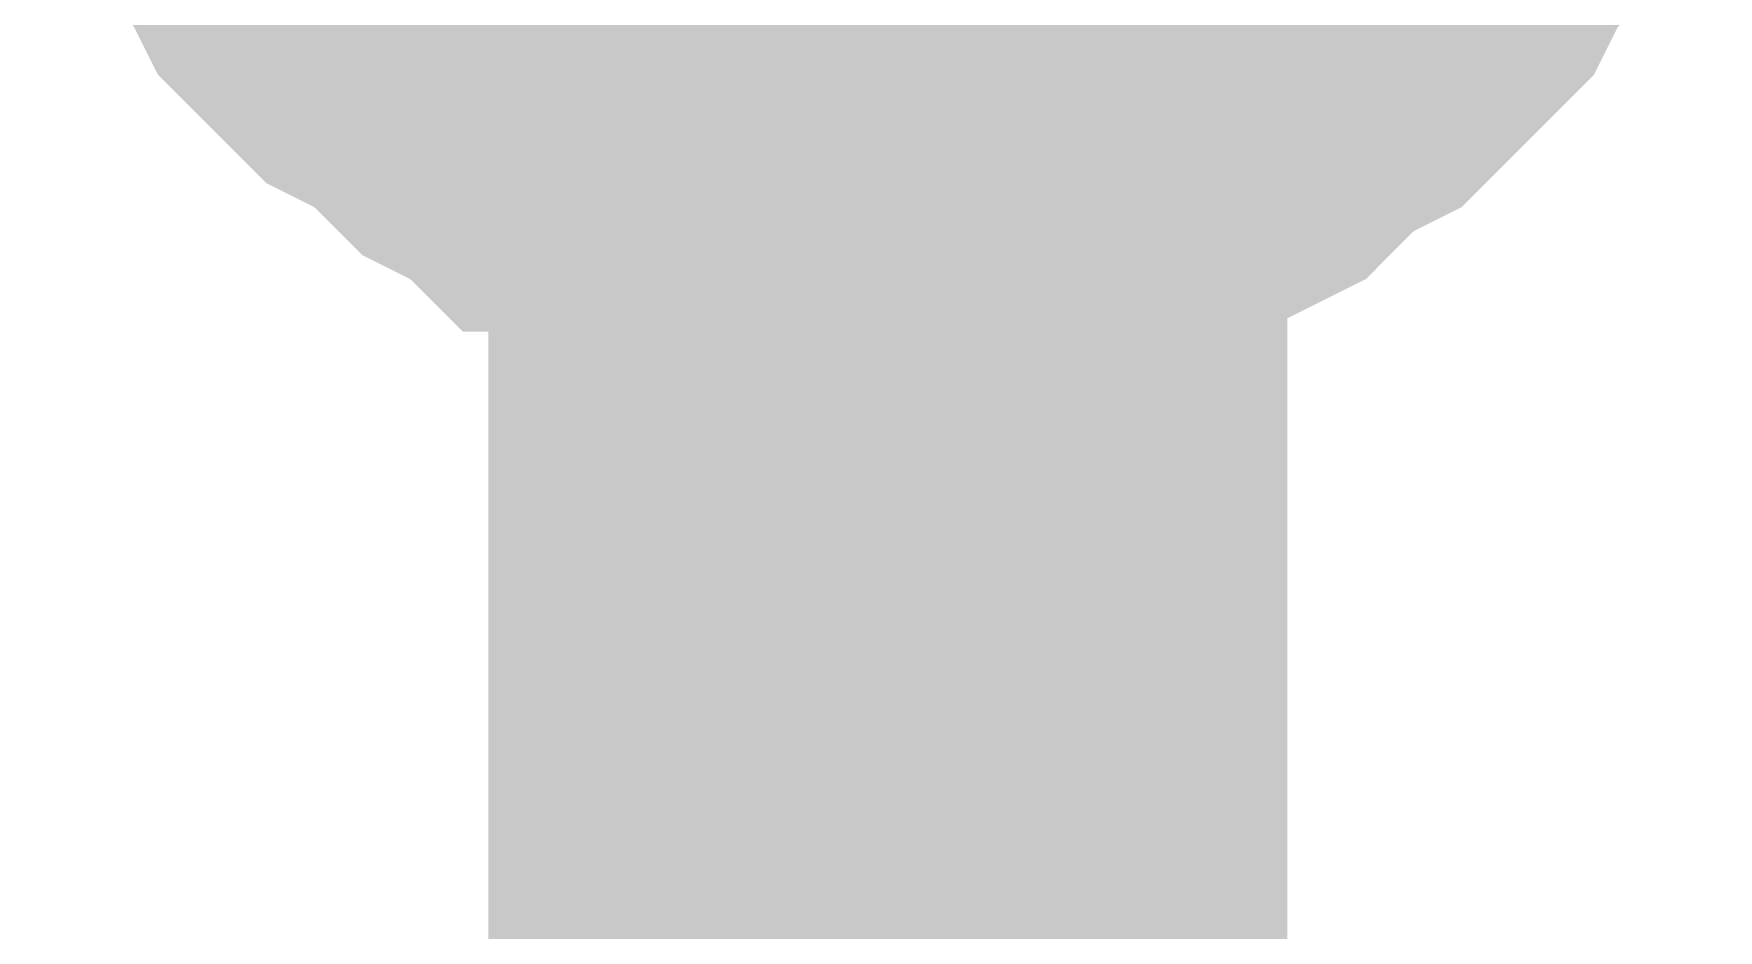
# Model space of a CAD drawing. Header units: inches. Extents: x 0 to 841, y 0 to 594.
# Drawn here: x 381.723 to 383.303, y 61.074 to 61.915 of the extents above; entities that cross this region are included whole.
import ezdxf

# ---------------------------------------------------------------- set-up
doc = ezdxf.new("R2010")
doc.units = ezdxf.units.IN
doc.layers.add('Sheet', color=255, linetype='Continuous')

msp = doc.modelspace()

# ---------------------------------------------------------------- linework, layer by layer
at = {"layer": 'Sheet'}
for points in [[(382.5238, 59.9884, 0.7493, 0.7493, 0), (382.5238, 62.4814, 0.7493, 0.7493, 0)], [(382.5238, 61.7178, 0.2997, 0.2997, 0), (382.4789, 61.7178, 0.2997, 0.2997, 0), (382.434, 61.7178, 0.2997, 0.2997, 0), (382.4116, 61.7178, 0.2997, 0.2997, 0), (382.3666, 61.7402, 0.2997, 0.2997, 0), (382.3217, 61.7402, 0.2997, 0.2997, 0), (382.2993, 61.7627, 0.2997, 0.2997, 0), (382.2544, 61.7627, 0.2997, 0.2997, 0), (382.2319, 61.7852, 0.2997, 0.2997, 0), (382.187, 61.7852, 0.2997, 0.2997, 0), (382.1645, 61.8076, 0.2997, 0.2997, 0), (382.1196, 61.8301, 0.2997, 0.2997, 0), (382.0971, 61.8525, 0.2997, 0.2997, 0), (382.0747, 61.875, 0.2997, 0.2997, 0), (382.0298, 61.8975, 0.2997, 0.2997, 0), (382.0073, 61.9199, 0.2997, 0.2997, 0), (381.9849, 61.9424, 0.2997, 0.2997, 0), (381.9624, 61.9648, 0.2997, 0.2997, 0), (381.9399, 62.0098, 0.2997, 0.2997, 0), (381.9175, 62.0322, 0.2997, 0.2997, 0), (381.895, 62.0547, 0.2997, 0.2997, 0), (381.8726, 62.0996, 0.2997, 0.2997, 0)], [(382.5238, 61.7178, 0.2997, 0.2997, 0), (382.4789, 61.7178, 0.2997, 0.2997, 0), (382.434, 61.7178, 0.2997, 0.2997, 0), (382.4116, 61.7178, 0.2997, 0.2997, 0), (382.3666, 61.7402, 0.2997, 0.2997, 0), (382.3217, 61.7402, 0.2997, 0.2997, 0), (382.2993, 61.7627, 0.2997, 0.2997, 0), (382.2544, 61.7627, 0.2997, 0.2997, 0), (382.2319, 61.7852, 0.2997, 0.2997, 0), (382.187, 61.7852, 0.2997, 0.2997, 0), (382.1645, 61.8076, 0.2997, 0.2997, 0), (382.1196, 61.8301, 0.2997, 0.2997, 0), (382.0971, 61.8525, 0.2997, 0.2997, 0), (382.0747, 61.875, 0.2997, 0.2997, 0), (382.0298, 61.8975, 0.2997, 0.2997, 0), (382.0073, 61.9199, 0.2997, 0.2997, 0), (381.9849, 61.9424, 0.2997, 0.2997, 0), (381.9624, 61.9648, 0.2997, 0.2997, 0), (381.9399, 62.0098, 0.2997, 0.2997, 0), (381.9175, 62.0322, 0.2997, 0.2997, 0), (381.895, 62.0547, 0.2997, 0.2997, 0), (381.8726, 62.0996, 0.2997, 0.2997, 0)], [(383.1527, 62.0996, 0.2997, 0.2997, 0), (383.1302, 62.0547, 0.2997, 0.2997, 0), (383.1077, 62.0322, 0.2997, 0.2997, 0), (383.0853, 62.0098, 0.2997, 0.2997, 0), (383.0628, 61.9648, 0.2997, 0.2997, 0), (383.0404, 61.9424, 0.2997, 0.2997, 0), (383.0179, 61.9199, 0.2997, 0.2997, 0), (382.9955, 61.8975, 0.2997, 0.2997, 0), (382.973, 61.875, 0.2997, 0.2997, 0), (382.9281, 61.8525, 0.2997, 0.2997, 0), (382.9056, 61.8301, 0.2997, 0.2997, 0), (382.8832, 61.8076, 0.2997, 0.2997, 0), (382.8383, 61.7852, 0.2997, 0.2997, 0), (382.8158, 61.7852, 0.2997, 0.2997, 0), (382.7709, 61.7627, 0.2997, 0.2997, 0), (382.7484, 61.7627, 0.2997, 0.2997, 0), (382.7035, 61.7402, 0.2997, 0.2997, 0), (382.6811, 61.7402, 0.2997, 0.2997, 0), (382.6361, 61.7178, 0.2997, 0.2997, 0), (382.5912, 61.7178, 0.2997, 0.2997, 0), (382.5688, 61.7178, 0.2997, 0.2997, 0), (382.5238, 61.7178, 0.2997, 0.2997, 0)], [(383.1527, 62.0996, 0.2997, 0.2997, 0), (383.1302, 62.0547, 0.2997, 0.2997, 0), (383.1077, 62.0322, 0.2997, 0.2997, 0), (383.0853, 62.0098, 0.2997, 0.2997, 0), (383.0628, 61.9648, 0.2997, 0.2997, 0), (383.0404, 61.9424, 0.2997, 0.2997, 0), (383.0179, 61.9199, 0.2997, 0.2997, 0), (382.9955, 61.8975, 0.2997, 0.2997, 0), (382.973, 61.875, 0.2997, 0.2997, 0), (382.9281, 61.8525, 0.2997, 0.2997, 0), (382.9056, 61.8301, 0.2997, 0.2997, 0), (382.8832, 61.8076, 0.2997, 0.2997, 0), (382.8383, 61.7852, 0.2997, 0.2997, 0), (382.8158, 61.7852, 0.2997, 0.2997, 0), (382.7709, 61.7627, 0.2997, 0.2997, 0), (382.7484, 61.7627, 0.2997, 0.2997, 0), (382.7035, 61.7402, 0.2997, 0.2997, 0), (382.6811, 61.7402, 0.2997, 0.2997, 0), (382.6361, 61.7178, 0.2997, 0.2997, 0), (382.5912, 61.7178, 0.2997, 0.2997, 0), (382.5688, 61.7178, 0.2997, 0.2997, 0), (382.5238, 61.7178, 0.2997, 0.2997, 0)], [(382.5238, 61.9873, 0.2997, 0.2997, 0), (382.5014, 61.9873, 0.2997, 0.2997, 0), (382.4789, 61.9873, 0.2997, 0.2997, 0), (382.434, 61.9873, 0.2997, 0.2997, 0), (382.4116, 61.9873, 0.2997, 0.2997, 0), (382.3891, 62.0098, 0.2997, 0.2997, 0), (382.3666, 62.0098, 0.2997, 0.2997, 0), (382.3442, 62.0098, 0.2997, 0.2997, 0), (382.3217, 62.0322, 0.2997, 0.2997, 0), (382.2993, 62.0322, 0.2997, 0.2997, 0), (382.2768, 62.0547, 0.2997, 0.2997, 0), (382.2544, 62.0547, 0.2997, 0.2997, 0), (382.2319, 62.0771, 0.2997, 0.2997, 0)], [(382.5238, 61.9873, 0.2997, 0.2997, 0), (382.5014, 61.9873, 0.2997, 0.2997, 0), (382.4789, 61.9873, 0.2997, 0.2997, 0), (382.434, 61.9873, 0.2997, 0.2997, 0), (382.4116, 61.9873, 0.2997, 0.2997, 0), (382.3891, 62.0098, 0.2997, 0.2997, 0), (382.3666, 62.0098, 0.2997, 0.2997, 0), (382.3442, 62.0098, 0.2997, 0.2997, 0), (382.3217, 62.0322, 0.2997, 0.2997, 0), (382.2993, 62.0322, 0.2997, 0.2997, 0), (382.2768, 62.0547, 0.2997, 0.2997, 0), (382.2544, 62.0547, 0.2997, 0.2997, 0), (382.2319, 62.0771, 0.2997, 0.2997, 0)], [(382.7933, 62.0771, 0.2997, 0.2997, 0), (382.7709, 62.0547, 0.2997, 0.2997, 0), (382.7484, 62.0547, 0.2997, 0.2997, 0), (382.726, 62.0322, 0.2997, 0.2997, 0), (382.726, 62.0322, 0.2997, 0.2997, 0), (382.7035, 62.0098, 0.2997, 0.2997, 0), (382.6586, 62.0098, 0.2997, 0.2997, 0), (382.6361, 62.0098, 0.2997, 0.2997, 0), (382.6137, 61.9873, 0.2997, 0.2997, 0), (382.5912, 61.9873, 0.2997, 0.2997, 0), (382.5688, 61.9873, 0.2997, 0.2997, 0), (382.5463, 61.9873, 0.2997, 0.2997, 0), (382.5238, 61.9873, 0.2997, 0.2997, 0)], [(382.7933, 62.0771, 0.2997, 0.2997, 0), (382.7709, 62.0547, 0.2997, 0.2997, 0), (382.7484, 62.0547, 0.2997, 0.2997, 0), (382.726, 62.0322, 0.2997, 0.2997, 0), (382.726, 62.0322, 0.2997, 0.2997, 0), (382.7035, 62.0098, 0.2997, 0.2997, 0), (382.6586, 62.0098, 0.2997, 0.2997, 0), (382.6361, 62.0098, 0.2997, 0.2997, 0), (382.6137, 61.9873, 0.2997, 0.2997, 0), (382.5912, 61.9873, 0.2997, 0.2997, 0), (382.5688, 61.9873, 0.2997, 0.2997, 0), (382.5463, 61.9873, 0.2997, 0.2997, 0), (382.5238, 61.9873, 0.2997, 0.2997, 0)], [(382.5238, 61.7178, 0.0991, 0.0991, 0), (382.4789, 61.7178, 0.0991, 0.0991, 0), (382.434, 61.7178, 0.0991, 0.0991, 0), (382.4116, 61.7178, 0.0991, 0.0991, 0), (382.3666, 61.7402, 0.0991, 0.0991, 0), (382.3217, 61.7402, 0.0991, 0.0991, 0), (382.2993, 61.7627, 0.0991, 0.0991, 0), (382.2544, 61.7627, 0.0991, 0.0991, 0), (382.2319, 61.7852, 0.0991, 0.0991, 0), (382.187, 61.7852, 0.0991, 0.0991, 0), (382.1645, 61.8076, 0.0991, 0.0991, 0), (382.1196, 61.8301, 0.0991, 0.0991, 0), (382.0971, 61.8525, 0.0991, 0.0991, 0), (382.0747, 61.875, 0.0991, 0.0991, 0), (382.0298, 61.8975, 0.0991, 0.0991, 0), (382.0073, 61.9199, 0.0991, 0.0991, 0), (381.9849, 61.9424, 0.0991, 0.0991, 0), (381.9624, 61.9648, 0.0991, 0.0991, 0)], [(382.5238, 61.7178, 0.0991, 0.0991, 0), (382.4789, 61.7178, 0.0991, 0.0991, 0), (382.434, 61.7178, 0.0991, 0.0991, 0), (382.4116, 61.7178, 0.0991, 0.0991, 0), (382.3666, 61.7402, 0.0991, 0.0991, 0), (382.3217, 61.7402, 0.0991, 0.0991, 0), (382.2993, 61.7627, 0.0991, 0.0991, 0), (382.2544, 61.7627, 0.0991, 0.0991, 0), (382.2319, 61.7852, 0.0991, 0.0991, 0), (382.187, 61.7852, 0.0991, 0.0991, 0), (382.1645, 61.8076, 0.0991, 0.0991, 0), (382.1196, 61.8301, 0.0991, 0.0991, 0), (382.0971, 61.8525, 0.0991, 0.0991, 0), (382.0747, 61.875, 0.0991, 0.0991, 0), (382.0298, 61.8975, 0.0991, 0.0991, 0), (382.0073, 61.9199, 0.0991, 0.0991, 0), (381.9849, 61.9424, 0.0991, 0.0991, 0), (381.9624, 61.9648, 0.0991, 0.0991, 0)], [(383.0628, 61.9648, 0.0991, 0.0991, 0), (383.0404, 61.9424, 0.0991, 0.0991, 0), (383.0179, 61.9199, 0.0991, 0.0991, 0), (382.9955, 61.8975, 0.0991, 0.0991, 0), (382.973, 61.875, 0.0991, 0.0991, 0), (382.9281, 61.8525, 0.0991, 0.0991, 0), (382.9056, 61.8301, 0.0991, 0.0991, 0), (382.8832, 61.8076, 0.0991, 0.0991, 0), (382.8383, 61.7852, 0.0991, 0.0991, 0), (382.8158, 61.7852, 0.0991, 0.0991, 0), (382.7709, 61.7627, 0.0991, 0.0991, 0), (382.7484, 61.7627, 0.0991, 0.0991, 0), (382.7035, 61.7402, 0.0991, 0.0991, 0), (382.6811, 61.7402, 0.0991, 0.0991, 0), (382.6361, 61.7178, 0.0991, 0.0991, 0), (382.5912, 61.7178, 0.0991, 0.0991, 0), (382.5688, 61.7178, 0.0991, 0.0991, 0), (382.5238, 61.7178, 0.0991, 0.0991, 0)], [(383.0628, 61.9648, 0.0991, 0.0991, 0), (383.0404, 61.9424, 0.0991, 0.0991, 0), (383.0179, 61.9199, 0.0991, 0.0991, 0), (382.9955, 61.8975, 0.0991, 0.0991, 0), (382.973, 61.875, 0.0991, 0.0991, 0), (382.9281, 61.8525, 0.0991, 0.0991, 0), (382.9056, 61.8301, 0.0991, 0.0991, 0), (382.8832, 61.8076, 0.0991, 0.0991, 0), (382.8383, 61.7852, 0.0991, 0.0991, 0), (382.8158, 61.7852, 0.0991, 0.0991, 0), (382.7709, 61.7627, 0.0991, 0.0991, 0), (382.7484, 61.7627, 0.0991, 0.0991, 0), (382.7035, 61.7402, 0.0991, 0.0991, 0), (382.6811, 61.7402, 0.0991, 0.0991, 0), (382.6361, 61.7178, 0.0991, 0.0991, 0), (382.5912, 61.7178, 0.0991, 0.0991, 0), (382.5688, 61.7178, 0.0991, 0.0991, 0), (382.5238, 61.7178, 0.0991, 0.0991, 0)]]:
    msp.add_lwpolyline(points, format="xyseb", dxfattribs=at)

doc.saveas('drawing.dxf')
